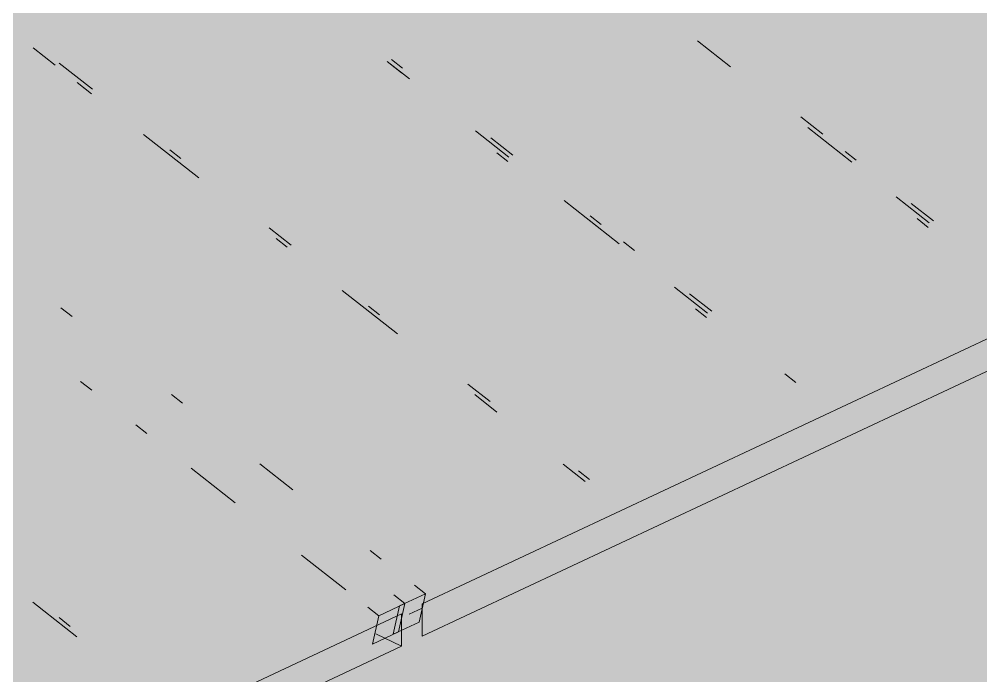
# Model space of a CAD drawing. Header units: millimetres. Extents: x 5 to 1315, y 5 to 292.
# Drawn here: x 1194.965 to 1197.866, y 78.628 to 80.608 of the extents above; entities that cross this region are included whole.
import ezdxf

# ---------------------------------------------------------------- set-up
doc = ezdxf.new("R2010")
doc.units = ezdxf.units.MM
doc.layers.add('EXISTING', color=7, linetype='Continuous')
doc.layers.add('IMAGES', color=7, linetype='Continuous')

# ---------------------------------------------------------------- blocks, each defined once
blk = doc.blocks.new('SHEET_03')
at = {"layer": 'EXISTING', "color": 250, "lineweight": 9}
for p, q in [((296.1808, 78.8444), (299.995, 80.635)), ((295.0064, 80.5222), (295.0731, 80.4699)), ((296.1808, 78.7469), (299.995, 80.5376)), ((297.011, 80.5436), (297.111, 80.4651)), ((295.1856, 80.3973), (295.0856, 80.4758)), ((296.0754, 80.4806), (296.142, 80.4283)), ((296.1181, 80.4466), (296.0848, 80.4728)), ((296.1212, 80.4603), (296.0879, 80.4865)), ((295.1397, 80.4176), (295.1731, 80.3914)), ((295.1825, 80.3836), (295.1492, 80.4098)), ((297.3901, 80.2617), (297.3235, 80.314)), ((295.3397, 80.2606), (295.5063, 80.1298)), ((296.342, 80.2713), (296.442, 80.1928)), ((297.3443, 80.282), (297.4776, 80.1774)), ((296.4545, 80.1987), (296.3878, 80.251)), ((295.4522, 80.188), (295.4188, 80.2142)), ((296.4389, 80.1792), (296.4056, 80.2053)), ((297.4901, 80.1833), (297.4568, 80.2094)), ((296.6086, 80.0621), (296.7752, 79.9313)), ((297.6109, 80.0728), (297.7109, 79.9943)), ((297.7234, 80.0001), (297.6567, 80.0525)), ((296.718, 79.9758), (296.6847, 80.0019)), ((296.7211, 79.9894), (296.6878, 80.0156)), ((297.7078, 79.9806), (297.6745, 80.0068)), ((295.7854, 79.9264), (295.7188, 79.9787)), ((295.7396, 79.9467), (295.7729, 79.9206)), ((296.8211, 79.911), (296.7877, 79.9371)), ((296.9419, 79.8005), (297.0419, 79.722)), ((295.9396, 79.7898), (296.1062, 79.659)), ((297.0543, 79.7279), (296.9877, 79.7802)), ((295.1239, 79.7121), (295.0906, 79.7383)), ((296.052, 79.7172), (296.0187, 79.7433)), ((297.0388, 79.7083), (297.0055, 79.7345)), ((297.2751, 79.5389), (297.3085, 79.5127)), ((295.15, 79.5154), (295.1833, 79.4892)), ((296.3853, 79.4556), (296.3187, 79.5079)), ((295.4571, 79.4505), (295.4238, 79.4767)), ((296.3395, 79.4759), (296.4061, 79.4235)), ((295.3166, 79.3846), (295.35, 79.3584)), ((295.4833, 79.2538), (295.6166, 79.1491)), ((295.7904, 79.1889), (295.6904, 79.2674)), ((296.6061, 79.2666), (296.6728, 79.2143)), ((296.6852, 79.2201), (296.6519, 79.2463)), ((295.8165, 78.9922), (295.9499, 78.8875)), ((296.057, 78.9797), (296.0237, 79.0058)), ((296.1903, 78.875), (296.157, 78.9012)), ((296.1279, 78.8457), (296.0946, 78.8719)), ((296.1903, 78.875), (296.1123, 78.8384)), ((296.1712, 78.7895), (296.1903, 78.875)), ((295.0056, 78.8496), (295.1389, 78.745)), ((296.1279, 78.8457), (296.0498, 78.8091)), ((296.1123, 78.8384), (296.0932, 78.7529)), ((296.1088, 78.7602), (296.1279, 78.8457)), ((296.1808, 78.7469), (296.1808, 78.8444)), ((292.3041, 77.0244), (296.1183, 78.815)), ((296.0165, 78.8352), (296.0498, 78.8091)), ((296.0498, 78.8091), (296.0307, 78.7235)), ((296.1183, 78.815), (296.1183, 78.7176)), ((296.1417, 78.8139), (296.1803, 78.832)), ((295.1181, 78.777), (295.0848, 78.8032)), ((296.0932, 78.7529), (296.1712, 78.7895)), ((296.0307, 78.7235), (296.1088, 78.7602)), ((296.1183, 78.7176), (296.0403, 78.7542)), ((293.4984, 77.4876), (296.1183, 78.7176))]:
    blk.add_line(p, q, dxfattribs=at)
at = {"layer": 'IMAGES', "color": 7}
for points in [[(294.9236, 80.5899), (295.02, 80.5899), (294.9236, 80.6863), (295.02, 80.6863)], [(295.02, 80.5899), (295.1164, 80.5899), (295.02, 80.6863), (295.1164, 80.6863)], [(295.1164, 80.5899), (295.5982, 80.5899), (295.1164, 80.6863), (295.5982, 80.6863)], [(295.5982, 80.5899), (295.6945, 80.5899), (295.5982, 80.6863), (295.6945, 80.6863)], [(295.6945, 80.5899), (295.7909, 80.5899), (295.6945, 80.6863), (295.7909, 80.6863)], [(295.7909, 80.5899), (295.9836, 80.5899), (295.7909, 80.6863), (295.9836, 80.6863)], [(295.9836, 80.5899), (296.08, 80.5899), (295.9836, 80.6863), (296.08, 80.6863)], [(296.08, 80.5899), (296.6582, 80.5899), (296.08, 80.6863), (296.6582, 80.6863)], [(296.6582, 80.5899), (296.7545, 80.5899), (296.6582, 80.6863), (296.7545, 80.6863)], [(296.7545, 80.5899), (296.9473, 80.5899), (296.7545, 80.6863), (296.9473, 80.6863)], [(296.9473, 80.5899), (297.0436, 80.5899), (296.9473, 80.6863), (297.0436, 80.6863)], [(297.0436, 80.5899), (297.14, 80.5899), (297.0436, 80.6863), (297.14, 80.6863)], [(297.14, 80.5899), (297.6218, 80.5899), (297.14, 80.6863), (297.6218, 80.6863)], [(297.6218, 80.5899), (297.7182, 80.5899), (297.6218, 80.6863), (297.7182, 80.6863)], [(297.7182, 80.5899), (297.8145, 80.5899), (297.7182, 80.6863), (297.8145, 80.6863)], [(297.8145, 80.5899), (297.9109, 80.5899), (297.8145, 80.6863), (297.9109, 80.6863)], [(294.9236, 80.4935), (295.02, 80.4935), (294.9236, 80.5899), (295.02, 80.5899)], [(295.02, 80.4935), (295.1164, 80.4935), (295.02, 80.5899), (295.1164, 80.5899)], [(295.1164, 80.4935), (295.2127, 80.4935), (295.1164, 80.5899), (295.2127, 80.5899)], [(295.2127, 80.4935), (295.7909, 80.4935), (295.2127, 80.5899), (295.7909, 80.5899)], [(295.7909, 80.4935), (295.8873, 80.4935), (295.7909, 80.5899), (295.8873, 80.5899)], [(295.8873, 80.4935), (295.9836, 80.4935), (295.8873, 80.5899), (295.9836, 80.5899)], [(295.9836, 80.4935), (296.08, 80.4935), (295.9836, 80.5899), (296.08, 80.5899)], [(296.08, 80.4935), (296.1764, 80.4935), (296.08, 80.5899), (296.1764, 80.5899)], [(296.1764, 80.4935), (296.2727, 80.4935), (296.1764, 80.5899), (296.2727, 80.5899)], [(296.2727, 80.4935), (296.7545, 80.4935), (296.2727, 80.5899), (296.7545, 80.5899)], [(296.7545, 80.4935), (296.8509, 80.4935), (296.7545, 80.5899), (296.8509, 80.5899)], [(296.8509, 80.4935), (296.9473, 80.4935), (296.8509, 80.5899), (296.9473, 80.5899)], [(296.9473, 80.4935), (297.14, 80.4935), (296.9473, 80.5899), (297.14, 80.5899)], [(297.14, 80.4935), (297.8145, 80.4935), (297.14, 80.5899), (297.8145, 80.5899)], [(297.8145, 80.4935), (297.9109, 80.4935), (297.8145, 80.5899), (297.9109, 80.5899)], [(294.9236, 80.3971), (295.02, 80.3971), (294.9236, 80.4935), (295.02, 80.4935)], [(295.02, 80.3971), (295.2127, 80.3971), (295.02, 80.4935), (295.2127, 80.4935)], [(295.2127, 80.3971), (295.3091, 80.3971), (295.2127, 80.4935), (295.3091, 80.4935)], [(295.3091, 80.3971), (295.4055, 80.3971), (295.3091, 80.4935), (295.4055, 80.4935)], [(295.4055, 80.3971), (295.8873, 80.3971), (295.4055, 80.4935), (295.8873, 80.4935)], [(295.8873, 80.3971), (295.9836, 80.3971), (295.8873, 80.4935), (295.9836, 80.4935)], [(295.9836, 80.3971), (296.08, 80.3971), (295.9836, 80.4935), (296.08, 80.4935)], [(296.08, 80.3971), (296.1764, 80.3971), (296.08, 80.4935), (296.1764, 80.4935)], [(296.1764, 80.3971), (296.2727, 80.3971), (296.1764, 80.4935), (296.2727, 80.4935)], [(296.2727, 80.3971), (296.3691, 80.3971), (296.2727, 80.4935), (296.3691, 80.4935)], [(296.3691, 80.3971), (296.8509, 80.3971), (296.3691, 80.4935), (296.8509, 80.4935)], [(296.8509, 80.3971), (296.9473, 80.3971), (296.8509, 80.4935), (296.9473, 80.4935)], [(296.9473, 80.3971), (297.0436, 80.3971), (296.9473, 80.4935), (297.0436, 80.4935)], [(297.0436, 80.3971), (297.2364, 80.3971), (297.0436, 80.4935), (297.2364, 80.4935)], [(297.2364, 80.3971), (297.3327, 80.3971), (297.2364, 80.4935), (297.3327, 80.4935)], [(297.3327, 80.3971), (297.4291, 80.3971), (297.3327, 80.4935), (297.4291, 80.4935)], [(297.4291, 80.3971), (297.9109, 80.3971), (297.4291, 80.4935), (297.9109, 80.4935)], [(294.5382, 80.3007), (295.1164, 80.3007), (294.5382, 80.3971), (295.1164, 80.3971)], [(295.1164, 80.3007), (295.3091, 80.3007), (295.1164, 80.3971), (295.3091, 80.3971)], [(295.3091, 80.3007), (295.4055, 80.3007), (295.3091, 80.3971), (295.4055, 80.3971)], [(295.4055, 80.3007), (295.5018, 80.3007), (295.4055, 80.3971), (295.5018, 80.3971)], [(295.5018, 80.3007), (295.9836, 80.3007), (295.5018, 80.3971), (295.9836, 80.3971)], [(295.9836, 80.3007), (296.08, 80.3007), (295.9836, 80.3971), (296.08, 80.3971)], [(296.08, 80.3007), (296.1764, 80.3007), (296.08, 80.3971), (296.1764, 80.3971)], [(296.1764, 80.3007), (296.2727, 80.3007), (296.1764, 80.3971), (296.2727, 80.3971)], [(296.2727, 80.3007), (296.3691, 80.3007), (296.2727, 80.3971), (296.3691, 80.3971)], [(296.3691, 80.3007), (296.4655, 80.3007), (296.3691, 80.3971), (296.4655, 80.3971)], [(296.4655, 80.3007), (297.0436, 80.3007), (296.4655, 80.3971), (297.0436, 80.3971)], [(297.0436, 80.3007), (297.14, 80.3007), (297.0436, 80.3971), (297.14, 80.3971)], [(297.14, 80.3007), (297.2364, 80.3007), (297.14, 80.3971), (297.2364, 80.3971)], [(297.2364, 80.3007), (297.3327, 80.3007), (297.2364, 80.3971), (297.3327, 80.3971)], [(297.3327, 80.3007), (297.4291, 80.3007), (297.3327, 80.3971), (297.4291, 80.3971)], [(297.4291, 80.3007), (297.5255, 80.3007), (297.4291, 80.3971), (297.5255, 80.3971)], [(297.5255, 80.3007), (298.0073, 80.3007), (297.5255, 80.3971), (298.0073, 80.3971)], [(294.7309, 80.2043), (295.1164, 80.2043), (294.7309, 80.3007), (295.1164, 80.3007)], [(295.1164, 80.2043), (295.2127, 80.2043), (295.1164, 80.3007), (295.2127, 80.3007)], [(295.2127, 80.2043), (295.3091, 80.2043), (295.2127, 80.3007), (295.3091, 80.3007)], [(295.3091, 80.2043), (295.5018, 80.2043), (295.3091, 80.3007), (295.5018, 80.3007)], [(295.5018, 80.2043), (295.5982, 80.2043), (295.5018, 80.3007), (295.5982, 80.3007)], [(295.5982, 80.2043), (296.08, 80.2043), (295.5982, 80.3007), (296.08, 80.3007)], [(296.08, 80.2043), (296.1764, 80.2043), (296.08, 80.3007), (296.1764, 80.3007)], [(296.1764, 80.2043), (296.2727, 80.2043), (296.1764, 80.3007), (296.2727, 80.3007)], [(296.2727, 80.2043), (296.4655, 80.2043), (296.2727, 80.3007), (296.4655, 80.3007)], [(296.4655, 80.2043), (296.5618, 80.2043), (296.4655, 80.3007), (296.5618, 80.3007)], [(296.5618, 80.2043), (296.6582, 80.2043), (296.5618, 80.3007), (296.6582, 80.3007)], [(296.6582, 80.2043), (297.14, 80.2043), (296.6582, 80.3007), (297.14, 80.3007)], [(297.14, 80.2043), (297.2364, 80.2043), (297.14, 80.3007), (297.2364, 80.3007)], [(297.2364, 80.2043), (297.3327, 80.2043), (297.2364, 80.3007), (297.3327, 80.3007)], [(297.3327, 80.2043), (297.5255, 80.2043), (297.3327, 80.3007), (297.5255, 80.3007)], [(297.5255, 80.2043), (297.6218, 80.2043), (297.5255, 80.3007), (297.6218, 80.3007)], [(297.6218, 80.2043), (298.1036, 80.2043), (297.6218, 80.3007), (298.1036, 80.3007)], [(294.8273, 80.1079), (295.2127, 80.1079), (294.8273, 80.2043), (295.2127, 80.2043)], [(295.2127, 80.1079), (295.3091, 80.1079), (295.2127, 80.2043), (295.3091, 80.2043)], [(295.3091, 80.1079), (295.4055, 80.1079), (295.3091, 80.2043), (295.4055, 80.2043)], [(295.4055, 80.1079), (295.5982, 80.1079), (295.4055, 80.2043), (295.5982, 80.2043)], [(295.5982, 80.1079), (295.6945, 80.1079), (295.5982, 80.2043), (295.6945, 80.2043)], [(295.6945, 80.1079), (296.2727, 80.1079), (295.6945, 80.2043), (296.2727, 80.2043)], [(296.2727, 80.1079), (296.3691, 80.1079), (296.2727, 80.2043), (296.3691, 80.2043)], [(296.3691, 80.1079), (296.5618, 80.1079), (296.3691, 80.2043), (296.5618, 80.2043)], [(296.5618, 80.1079), (296.6582, 80.1079), (296.5618, 80.2043), (296.6582, 80.2043)], [(296.6582, 80.1079), (296.7545, 80.1079), (296.6582, 80.2043), (296.7545, 80.2043)], [(296.7545, 80.1079), (297.2364, 80.1079), (296.7545, 80.2043), (297.2364, 80.2043)], [(297.2364, 80.1079), (297.3327, 80.1079), (297.2364, 80.2043), (297.3327, 80.2043)], [(297.3327, 80.1079), (297.4291, 80.1079), (297.3327, 80.2043), (297.4291, 80.2043)], [(297.4291, 80.1079), (297.5255, 80.1079), (297.4291, 80.2043), (297.5255, 80.2043)], [(297.5255, 80.1079), (297.6218, 80.1079), (297.5255, 80.2043), (297.6218, 80.2043)], [(297.6218, 80.1079), (297.7182, 80.1079), (297.6218, 80.2043), (297.7182, 80.2043)], [(297.7182, 80.1079), (298.2, 80.1079), (297.7182, 80.2043), (298.2, 80.2043)], [(294.9236, 80.0115), (295.3091, 80.0115), (294.9236, 80.1079), (295.3091, 80.1079)], [(295.3091, 80.0115), (295.4055, 80.0115), (295.3091, 80.1079), (295.4055, 80.1079)], [(295.4055, 80.0115), (295.5018, 80.0115), (295.4055, 80.1079), (295.5018, 80.1079)], [(295.5018, 80.0115), (295.6945, 80.0115), (295.5018, 80.1079), (295.6945, 80.1079)], [(295.6945, 80.0115), (295.7909, 80.0115), (295.6945, 80.1079), (295.7909, 80.1079)], [(295.7909, 80.0115), (295.8873, 80.0115), (295.7909, 80.1079), (295.8873, 80.1079)], [(295.8873, 80.0115), (296.3691, 80.0115), (295.8873, 80.1079), (296.3691, 80.1079)], [(296.3691, 80.0115), (296.4655, 80.0115), (296.3691, 80.1079), (296.4655, 80.1079)], [(296.4655, 80.0115), (296.5618, 80.0115), (296.4655, 80.1079), (296.5618, 80.1079)], [(296.5618, 80.0115), (296.6582, 80.0115), (296.5618, 80.1079), (296.6582, 80.1079)], [(296.6582, 80.0115), (296.7545, 80.0115), (296.6582, 80.1079), (296.7545, 80.1079)], [(296.7545, 80.0115), (297.4291, 80.0115), (296.7545, 80.1079), (297.4291, 80.1079)], [(297.4291, 80.0115), (297.5255, 80.0115), (297.4291, 80.1079), (297.5255, 80.1079)], [(297.5255, 80.0115), (297.7182, 80.0115), (297.5255, 80.1079), (297.7182, 80.1079)], [(297.7182, 80.0115), (297.8145, 80.0115), (297.7182, 80.1079), (297.8145, 80.1079)], [(297.8145, 80.0115), (297.9109, 80.0115), (297.8145, 80.1079), (297.9109, 80.1079)], [(294.9236, 79.9151), (295.02, 79.9151), (294.9236, 80.0115), (295.02, 80.0115)], [(295.02, 79.9151), (295.1164, 79.9151), (295.02, 80.0115), (295.1164, 80.0115)], [(295.1164, 79.9151), (295.4055, 79.9151), (295.1164, 80.0115), (295.4055, 80.0115)], [(295.4055, 79.9151), (295.5018, 79.9151), (295.4055, 80.0115), (295.5018, 80.0115)], [(295.5018, 79.9151), (295.5982, 79.9151), (295.5018, 80.0115), (295.5982, 80.0115)], [(295.5982, 79.9151), (295.6945, 79.9151), (295.5982, 80.0115), (295.6945, 80.0115)], [(295.6945, 79.9151), (295.7909, 79.9151), (295.6945, 80.0115), (295.7909, 80.0115)], [(295.7909, 79.9151), (295.8873, 79.9151), (295.7909, 80.0115), (295.8873, 80.0115)], [(295.8873, 79.9151), (295.9836, 79.9151), (295.8873, 80.0115), (295.9836, 80.0115)], [(295.9836, 79.9151), (296.4655, 79.9151), (295.9836, 80.0115), (296.4655, 80.0115)], [(296.4655, 79.9151), (296.5618, 79.9151), (296.4655, 80.0115), (296.5618, 80.0115)], [(296.5618, 79.9151), (296.6582, 79.9151), (296.5618, 80.0115), (296.6582, 80.0115)], [(296.6582, 79.9151), (296.8509, 79.9151), (296.6582, 80.0115), (296.8509, 80.0115)], [(296.8509, 79.9151), (296.9473, 79.9151), (296.8509, 80.0115), (296.9473, 80.0115)], [(296.9473, 79.9151), (297.5255, 79.9151), (296.9473, 80.0115), (297.5255, 80.0115)], [(297.5255, 79.9151), (297.6218, 79.9151), (297.5255, 80.0115), (297.6218, 80.0115)], [(297.6218, 79.9151), (297.8145, 79.9151), (297.6218, 80.0115), (297.8145, 80.0115)], [(297.8145, 79.9151), (297.9109, 79.9151), (297.8145, 80.0115), (297.9109, 80.0115)], [(294.9236, 79.7223), (295.02, 79.7223), (294.9236, 79.9151), (295.02, 79.9151)], [(295.02, 79.8187), (295.1164, 79.8187), (295.02, 79.9151), (295.1164, 79.9151)], [(295.1164, 79.8187), (295.2127, 79.8187), (295.1164, 79.9151), (295.2127, 79.9151)], [(295.2127, 79.8187), (295.5982, 79.8187), (295.2127, 79.9151), (295.5982, 79.9151)], [(295.5982, 79.8187), (295.6945, 79.8187), (295.5982, 79.9151), (295.6945, 79.9151)], [(295.6945, 79.8187), (295.7909, 79.8187), (295.6945, 79.9151), (295.7909, 79.9151)], [(295.7909, 79.8187), (295.8873, 79.8187), (295.7909, 79.9151), (295.8873, 79.9151)], [(295.8873, 79.8187), (295.9836, 79.8187), (295.8873, 79.9151), (295.9836, 79.9151)], [(295.9836, 79.8187), (296.08, 79.8187), (295.9836, 79.9151), (296.08, 79.9151)], [(296.08, 79.8187), (296.5618, 79.8187), (296.08, 79.9151), (296.5618, 79.9151)], [(296.5618, 79.8187), (296.6582, 79.8187), (296.5618, 79.9151), (296.6582, 79.9151)], [(296.6582, 79.8187), (296.7545, 79.8187), (296.6582, 79.9151), (296.7545, 79.9151)], [(296.7545, 79.8187), (296.9473, 79.8187), (296.7545, 79.9151), (296.9473, 79.9151)], [(296.9473, 79.8187), (297.0436, 79.8187), (296.9473, 79.9151), (297.0436, 79.9151)], [(297.0436, 79.8187), (297.14, 79.8187), (297.0436, 79.9151), (297.14, 79.9151)], [(297.14, 79.8187), (297.6218, 79.8187), (297.14, 79.9151), (297.6218, 79.9151)], [(297.6218, 79.8187), (297.7182, 79.8187), (297.6218, 79.9151), (297.7182, 79.9151)], [(297.7182, 79.7223), (297.8145, 79.7223), (297.7182, 79.9151), (297.8145, 79.9151)], [(297.8145, 79.8187), (297.9109, 79.8187), (297.8145, 79.9151), (297.9109, 79.9151)], [(295.02, 79.7223), (295.1164, 79.7223), (295.02, 79.8187), (295.1164, 79.8187)], [(295.1164, 79.7223), (295.3091, 79.7223), (295.1164, 79.8187), (295.3091, 79.8187)], [(295.3091, 79.7223), (295.6945, 79.7223), (295.3091, 79.8187), (295.6945, 79.8187)], [(295.6945, 79.7223), (295.7909, 79.7223), (295.6945, 79.8187), (295.7909, 79.8187)], [(295.7909, 79.7223), (295.8873, 79.7223), (295.7909, 79.8187), (295.8873, 79.8187)], [(295.8873, 79.7223), (295.9836, 79.7223), (295.8873, 79.8187), (295.9836, 79.8187)], [(295.9836, 79.7223), (296.08, 79.7223), (295.9836, 79.8187), (296.08, 79.8187)], [(296.08, 79.7223), (296.1764, 79.7223), (296.08, 79.8187), (296.1764, 79.8187)], [(296.1764, 79.7223), (296.7545, 79.7223), (296.1764, 79.8187), (296.7545, 79.8187)], [(296.7545, 79.7223), (296.8509, 79.7223), (296.7545, 79.8187), (296.8509, 79.8187)], [(296.8509, 79.7223), (296.9473, 79.7223), (296.8509, 79.8187), (296.9473, 79.8187)], [(296.9473, 79.7223), (297.14, 79.7223), (296.9473, 79.8187), (297.14, 79.8187)], [(297.14, 79.7223), (297.2364, 79.7223), (297.14, 79.8187), (297.2364, 79.8187)], [(297.2364, 79.7223), (297.7182, 79.7223), (297.2364, 79.8187), (297.7182, 79.8187)], [(297.8145, 79.7223), (297.9109, 79.7223), (297.8145, 79.8187), (297.9109, 79.8187)], [(294.9236, 79.5295), (295.02, 79.5295), (294.9236, 79.7223), (295.02, 79.7223)], [(295.02, 79.6259), (295.2127, 79.6259), (295.02, 79.7223), (295.2127, 79.7223)], [(295.2127, 79.6259), (295.3091, 79.6259), (295.2127, 79.7223), (295.3091, 79.7223)], [(295.3091, 79.6259), (295.4055, 79.6259), (295.3091, 79.7223), (295.4055, 79.7223)], [(295.4055, 79.6259), (295.8873, 79.6259), (295.4055, 79.7223), (295.8873, 79.7223)], [(295.8873, 79.6259), (295.9836, 79.6259), (295.8873, 79.7223), (295.9836, 79.7223)], [(295.9836, 79.6259), (296.1764, 79.6259), (295.9836, 79.7223), (296.1764, 79.7223)], [(296.1764, 79.6259), (296.2727, 79.6259), (296.1764, 79.7223), (296.2727, 79.7223)], [(296.2727, 79.6259), (296.3691, 79.6259), (296.2727, 79.7223), (296.3691, 79.7223)], [(296.3691, 79.6259), (296.8509, 79.6259), (296.3691, 79.7223), (296.8509, 79.7223)], [(296.8509, 79.6259), (296.9473, 79.6259), (296.8509, 79.7223), (296.9473, 79.7223)], [(296.9473, 79.6259), (297.0436, 79.6259), (296.9473, 79.7223), (297.0436, 79.7223)], [(297.0436, 79.6259), (297.14, 79.6259), (297.0436, 79.7223), (297.14, 79.7223)], [(297.14, 79.6259), (297.2364, 79.6259), (297.14, 79.7223), (297.2364, 79.7223)], [(297.2364, 79.6259), (297.3327, 79.6259), (297.2364, 79.7223), (297.3327, 79.7223)], [(297.3327, 79.6259), (297.4291, 79.6259), (297.3327, 79.7223), (297.4291, 79.7223)], [(297.4291, 79.6259), (297.7182, 79.6259), (297.4291, 79.7223), (297.7182, 79.7223)], [(297.7182, 79.6259), (297.8145, 79.6259), (297.7182, 79.7223), (297.8145, 79.7223)], [(297.8145, 79.6259), (298.0073, 79.6259), (297.8145, 79.7223), (298.0073, 79.7223)], [(295.02, 79.5295), (295.1164, 79.5295), (295.02, 79.6259), (295.1164, 79.6259)], [(295.1164, 79.5295), (295.2127, 79.5295), (295.1164, 79.6259), (295.2127, 79.6259)], [(295.2127, 79.5295), (295.3091, 79.5295), (295.2127, 79.6259), (295.3091, 79.6259)], [(295.3091, 79.5295), (295.4055, 79.5295), (295.3091, 79.6259), (295.4055, 79.6259)], [(295.4055, 79.5295), (295.5018, 79.5295), (295.4055, 79.6259), (295.5018, 79.6259)], [(295.5018, 79.5295), (296.08, 79.5295), (295.5018, 79.6259), (296.08, 79.6259)], [(296.08, 79.5295), (296.1764, 79.5295), (296.08, 79.6259), (296.1764, 79.6259)], [(296.1764, 79.5295), (296.2727, 79.5295), (296.1764, 79.6259), (296.2727, 79.6259)], [(296.2727, 79.5295), (296.3691, 79.5295), (296.2727, 79.6259), (296.3691, 79.6259)], [(296.3691, 79.5295), (296.9473, 79.5295), (296.3691, 79.6259), (296.9473, 79.6259)], [(296.9473, 79.5295), (297.0436, 79.5295), (296.9473, 79.6259), (297.0436, 79.6259)], [(297.0436, 79.5295), (297.14, 79.5295), (297.0436, 79.6259), (297.14, 79.6259)], [(297.14, 79.5295), (297.3327, 79.5295), (297.14, 79.6259), (297.3327, 79.6259)], [(297.3327, 79.5295), (297.4291, 79.5295), (297.3327, 79.6259), (297.4291, 79.6259)], [(297.4291, 79.5295), (297.5255, 79.5295), (297.4291, 79.6259), (297.5255, 79.6259)], [(297.5255, 79.5295), (297.6218, 79.5295), (297.5255, 79.6259), (297.6218, 79.6259)], [(297.6218, 79.5295), (297.7182, 79.5295), (297.6218, 79.6259), (297.7182, 79.6259)], [(297.7182, 79.5295), (297.8145, 79.5295), (297.7182, 79.6259), (297.8145, 79.6259)], [(297.8145, 79.5295), (297.9109, 79.5295), (297.8145, 79.6259), (297.9109, 79.6259)], [(294.9236, 79.4331), (295.02, 79.4331), (294.9236, 79.5295), (295.02, 79.5295)], [(295.02, 79.4331), (295.1164, 79.4331), (295.02, 79.5295), (295.1164, 79.5295)], [(295.1164, 79.4331), (295.2127, 79.4331), (295.1164, 79.5295), (295.2127, 79.5295)], [(295.2127, 79.3367), (295.3091, 79.3367), (295.2127, 79.5295), (295.3091, 79.5295)], [(295.3091, 79.4331), (295.4055, 79.4331), (295.3091, 79.5295), (295.4055, 79.5295)], [(295.4055, 79.4331), (295.5018, 79.4331), (295.4055, 79.5295), (295.5018, 79.5295)], [(295.5018, 79.4331), (295.5982, 79.4331), (295.5018, 79.5295), (295.5982, 79.5295)], [(295.5982, 79.4331), (295.6945, 79.4331), (295.5982, 79.5295), (295.6945, 79.5295)], [(295.6945, 79.4331), (296.08, 79.4331), (295.6945, 79.5295), (296.08, 79.5295)], [(296.08, 79.4331), (296.1764, 79.4331), (296.08, 79.5295), (296.1764, 79.5295)], [(296.1764, 79.4331), (296.2727, 79.4331), (296.1764, 79.5295), (296.2727, 79.5295)], [(296.2727, 79.4331), (296.4655, 79.4331), (296.2727, 79.5295), (296.4655, 79.5295)], [(296.4655, 79.4331), (296.5618, 79.4331), (296.4655, 79.5295), (296.5618, 79.5295)], [(296.5618, 79.4331), (297.0436, 79.4331), (296.5618, 79.5295), (297.0436, 79.5295)], [(297.0436, 79.4331), (297.2364, 79.4331), (297.0436, 79.5295), (297.2364, 79.5295)], [(297.2364, 79.4331), (297.3327, 79.4331), (297.2364, 79.5295), (297.3327, 79.5295)], [(297.3327, 79.4331), (297.4291, 79.4331), (297.3327, 79.5295), (297.4291, 79.5295)], [(297.4291, 79.4331), (297.5255, 79.4331), (297.4291, 79.5295), (297.5255, 79.5295)], [(297.5255, 79.4331), (297.6218, 79.4331), (297.5255, 79.5295), (297.6218, 79.5295)], [(297.6218, 79.4331), (297.7182, 79.4331), (297.6218, 79.5295), (297.7182, 79.5295)], [(297.7182, 79.4331), (297.8145, 79.4331), (297.7182, 79.5295), (297.8145, 79.5295)], [(297.8145, 79.4331), (297.9109, 79.4331), (297.8145, 79.5295), (297.9109, 79.5295)], [(294.6345, 79.3367), (295.1164, 79.3367), (294.6345, 79.4331), (295.1164, 79.4331)], [(295.1164, 79.3367), (295.2127, 79.3367), (295.1164, 79.4331), (295.2127, 79.4331)], [(295.3091, 79.3367), (295.4055, 79.3367), (295.3091, 79.4331), (295.4055, 79.4331)], [(295.4055, 79.3367), (295.5018, 79.3367), (295.4055, 79.4331), (295.5018, 79.4331)], [(295.5018, 79.3367), (295.5982, 79.3367), (295.5018, 79.4331), (295.5982, 79.4331)], [(295.5982, 79.3367), (295.6945, 79.3367), (295.5982, 79.4331), (295.6945, 79.4331)], [(295.6945, 79.3367), (295.7909, 79.3367), (295.6945, 79.4331), (295.7909, 79.4331)], [(295.7909, 79.3367), (296.1764, 79.3367), (295.7909, 79.4331), (296.1764, 79.4331)], [(296.1764, 79.3367), (296.2727, 79.3367), (296.1764, 79.4331), (296.2727, 79.4331)], [(296.2727, 79.3367), (296.3691, 79.3367), (296.2727, 79.4331), (296.3691, 79.4331)], [(296.3691, 79.3367), (296.5618, 79.3367), (296.3691, 79.4331), (296.5618, 79.4331)], [(296.5618, 79.3367), (296.6582, 79.3367), (296.5618, 79.4331), (296.6582, 79.4331)], [(296.6582, 79.3367), (296.7545, 79.3367), (296.6582, 79.4331), (296.7545, 79.4331)], [(296.7545, 79.3367), (296.8509, 79.3367), (296.7545, 79.4331), (296.8509, 79.4331)], [(296.8509, 79.3367), (296.9473, 79.3367), (296.8509, 79.4331), (296.9473, 79.4331)], [(296.9473, 79.3367), (297.0436, 79.3367), (296.9473, 79.4331), (297.0436, 79.4331)], [(297.0436, 79.3367), (297.14, 79.3367), (297.0436, 79.4331), (297.14, 79.4331)], [(297.14, 79.3367), (297.3327, 79.3367), (297.14, 79.4331), (297.3327, 79.4331)], [(297.3327, 79.3367), (297.4291, 79.3367), (297.3327, 79.4331), (297.4291, 79.4331)], [(297.4291, 79.3367), (297.6218, 79.3367), (297.4291, 79.4331), (297.6218, 79.4331)], [(297.6218, 79.3367), (297.8145, 79.3367), (297.6218, 79.4331), (297.8145, 79.4331)], [(297.8145, 79.3367), (298.0073, 79.3367), (297.8145, 79.4331), (298.0073, 79.4331)], [(294.7309, 79.2403), (295.1164, 79.2403), (294.7309, 79.3367), (295.1164, 79.3367)], [(295.1164, 79.2403), (295.2127, 79.2403), (295.1164, 79.3367), (295.2127, 79.3367)], [(295.2127, 79.2403), (295.3091, 79.2403), (295.2127, 79.3367), (295.3091, 79.3367)], [(295.3091, 79.2403), (295.4055, 79.2403), (295.3091, 79.3367), (295.4055, 79.3367)], [(295.4055, 79.2403), (295.5018, 79.2403), (295.4055, 79.3367), (295.5018, 79.3367)], [(295.5018, 79.2403), (295.6945, 79.2403), (295.5018, 79.3367), (295.6945, 79.3367)], [(295.6945, 79.2403), (295.7909, 79.2403), (295.6945, 79.3367), (295.7909, 79.3367)], [(295.7909, 79.2403), (295.8873, 79.2403), (295.7909, 79.3367), (295.8873, 79.3367)], [(295.8873, 79.2403), (296.2727, 79.2403), (295.8873, 79.3367), (296.2727, 79.3367)], [(296.2727, 79.2403), (296.3691, 79.2403), (296.2727, 79.3367), (296.3691, 79.3367)], [(296.3691, 79.2403), (296.4655, 79.2403), (296.3691, 79.3367), (296.4655, 79.3367)], [(296.4655, 79.2403), (296.6582, 79.2403), (296.4655, 79.3367), (296.6582, 79.3367)], [(296.6582, 79.2403), (296.7545, 79.2403), (296.6582, 79.3367), (296.7545, 79.3367)], [(296.7545, 79.2403), (296.8509, 79.2403), (296.7545, 79.3367), (296.8509, 79.3367)], [(296.8509, 79.2403), (296.9473, 79.2403), (296.8509, 79.3367), (296.9473, 79.3367)], [(296.9473, 79.2403), (297.0436, 79.2403), (296.9473, 79.3367), (297.0436, 79.3367)], [(297.0436, 79.2403), (297.14, 79.2403), (297.0436, 79.3367), (297.14, 79.3367)], [(297.14, 79.2403), (297.2364, 79.2403), (297.14, 79.3367), (297.2364, 79.3367)], [(297.2364, 79.2403), (297.4291, 79.2403), (297.2364, 79.3367), (297.4291, 79.3367)], [(297.4291, 79.2403), (297.5255, 79.2403), (297.4291, 79.3367), (297.5255, 79.3367)], [(297.5255, 79.2403), (297.6218, 79.2403), (297.5255, 79.3367), (297.6218, 79.3367)], [(297.6218, 79.2403), (297.8145, 79.2403), (297.6218, 79.3367), (297.8145, 79.3367)], [(297.8145, 79.2403), (298.1036, 79.2403), (297.8145, 79.3367), (298.1036, 79.3367)], [(294.8273, 79.1439), (295.3091, 79.1439), (294.8273, 79.2403), (295.3091, 79.2403)], [(295.3091, 79.1439), (295.4055, 79.1439), (295.3091, 79.2403), (295.4055, 79.2403)], [(295.4055, 79.1439), (295.5018, 79.1439), (295.4055, 79.2403), (295.5018, 79.2403)], [(295.5018, 79.1439), (295.5982, 79.1439), (295.5018, 79.2403), (295.5982, 79.2403)], [(295.5982, 79.0475), (295.6945, 79.0475), (295.5982, 79.2403), (295.6945, 79.2403)], [(295.6945, 79.1439), (295.7909, 79.1439), (295.6945, 79.2403), (295.7909, 79.2403)], [(295.7909, 79.1439), (295.8873, 79.1439), (295.7909, 79.2403), (295.8873, 79.2403)], [(295.8873, 79.1439), (295.9836, 79.1439), (295.8873, 79.2403), (295.9836, 79.2403)], [(295.9836, 79.1439), (296.4655, 79.1439), (295.9836, 79.2403), (296.4655, 79.2403)], [(296.4655, 79.1439), (296.5618, 79.1439), (296.4655, 79.2403), (296.5618, 79.2403)], [(296.5618, 79.1439), (296.6582, 79.1439), (296.5618, 79.2403), (296.6582, 79.2403)], [(296.6582, 79.1439), (296.7545, 79.1439), (296.6582, 79.2403), (296.7545, 79.2403)], [(296.7545, 79.1439), (296.8509, 79.1439), (296.7545, 79.2403), (296.8509, 79.2403)], [(296.8509, 79.1439), (297.0436, 79.1439), (296.8509, 79.2403), (297.0436, 79.2403)], [(297.0436, 79.1439), (297.2364, 79.1439), (297.0436, 79.2403), (297.2364, 79.2403)], [(297.2364, 79.1439), (297.3327, 79.1439), (297.2364, 79.2403), (297.3327, 79.2403)], [(297.3327, 79.1439), (297.4291, 79.1439), (297.3327, 79.2403), (297.4291, 79.2403)], [(297.4291, 79.1439), (297.5255, 79.1439), (297.4291, 79.2403), (297.5255, 79.2403)], [(297.5255, 79.1439), (297.8145, 79.1439), (297.5255, 79.2403), (297.8145, 79.2403)], [(297.8145, 79.1439), (298.0073, 79.1439), (297.8145, 79.2403), (298.0073, 79.2403)], [(294.9236, 79.0475), (295.4055, 79.0475), (294.9236, 79.1439), (295.4055, 79.1439)], [(295.4055, 79.0475), (295.5018, 79.0475), (295.4055, 79.1439), (295.5018, 79.1439)], [(295.5018, 79.0475), (295.5982, 79.0475), (295.5018, 79.1439), (295.5982, 79.1439)], [(295.6945, 79.0475), (295.7909, 79.0475), (295.6945, 79.1439), (295.7909, 79.1439)], [(295.7909, 78.9511), (295.9836, 78.9511), (295.7909, 79.1439), (295.9836, 79.1439)], [(295.9836, 79.0475), (296.08, 79.0475), (295.9836, 79.1439), (296.08, 79.1439)], [(296.08, 79.0475), (296.1764, 79.0475), (296.08, 79.1439), (296.1764, 79.1439)], [(296.1764, 79.0475), (296.4655, 79.0475), (296.1764, 79.1439), (296.4655, 79.1439)], [(296.4655, 79.0475), (296.5618, 79.0475), (296.4655, 79.1439), (296.5618, 79.1439)], [(296.5618, 79.0475), (296.6582, 79.0475), (296.5618, 79.1439), (296.6582, 79.1439)], [(296.6582, 79.0475), (296.7545, 79.0475), (296.6582, 79.1439), (296.7545, 79.1439)], [(296.7545, 79.0475), (296.8509, 79.0475), (296.7545, 79.1439), (296.8509, 79.1439)], [(296.8509, 79.0475), (296.9473, 79.0475), (296.8509, 79.1439), (296.9473, 79.1439)], [(296.9473, 79.0475), (297.0436, 79.0475), (296.9473, 79.1439), (297.0436, 79.1439)], [(297.0436, 79.0475), (297.14, 79.0475), (297.0436, 79.1439), (297.14, 79.1439)], [(297.14, 79.0475), (297.2364, 79.0475), (297.14, 79.1439), (297.2364, 79.1439)], [(297.2364, 79.0475), (297.3327, 79.0475), (297.2364, 79.1439), (297.3327, 79.1439)], [(297.3327, 79.0475), (297.4291, 79.0475), (297.3327, 79.1439), (297.4291, 79.1439)], [(297.4291, 79.0475), (298.0073, 79.0475), (297.4291, 79.1439), (298.0073, 79.1439)], [(294.9236, 78.9511), (295.1164, 78.9511), (294.9236, 79.0475), (295.1164, 79.0475)], [(295.1164, 78.9511), (295.5018, 78.9511), (295.1164, 79.0475), (295.5018, 79.0475)], [(295.5018, 78.9511), (295.5982, 78.9511), (295.5018, 79.0475), (295.5982, 79.0475)], [(295.5982, 78.9511), (295.6945, 78.9511), (295.5982, 79.0475), (295.6945, 79.0475)], [(295.6945, 78.9511), (295.7909, 78.9511), (295.6945, 79.0475), (295.7909, 79.0475)], [(295.9836, 78.9511), (296.08, 78.9511), (295.9836, 79.0475), (296.08, 79.0475)], [(296.08, 78.9511), (296.1764, 78.9511), (296.08, 79.0475), (296.1764, 79.0475)], [(296.1764, 78.9511), (296.2727, 78.9511), (296.1764, 79.0475), (296.2727, 79.0475)], [(296.2727, 78.9511), (296.3691, 78.9511), (296.2727, 79.0475), (296.3691, 79.0475)], [(296.3691, 78.9511), (296.4655, 78.9511), (296.3691, 79.0475), (296.4655, 79.0475)], [(296.4655, 78.9511), (296.5618, 78.9511), (296.4655, 79.0475), (296.5618, 79.0475)], [(296.5618, 78.8547), (296.6582, 78.8547), (296.5618, 79.0475), (296.6582, 79.0475)], [(296.6582, 78.9511), (296.7545, 78.9511), (296.6582, 79.0475), (296.7545, 79.0475)], [(296.7545, 78.9511), (296.8509, 78.9511), (296.7545, 79.0475), (296.8509, 79.0475)], [(296.8509, 78.9511), (296.9473, 78.9511), (296.8509, 79.0475), (296.9473, 79.0475)], [(296.9473, 78.9511), (297.0436, 78.9511), (296.9473, 79.0475), (297.0436, 79.0475)], [(297.0436, 78.9511), (297.2364, 78.9511), (297.0436, 79.0475), (297.2364, 79.0475)], [(297.2364, 78.9511), (298.1036, 78.9511), (297.2364, 79.0475), (298.1036, 79.0475)], [(294.9236, 78.8547), (295.02, 78.8547), (294.9236, 78.9511), (295.02, 78.9511)], [(295.02, 78.8547), (295.1164, 78.8547), (295.02, 78.9511), (295.1164, 78.9511)], [(295.1164, 78.8547), (295.2127, 78.8547), (295.1164, 78.9511), (295.2127, 78.9511)], [(295.2127, 78.8547), (295.5982, 78.8547), (295.2127, 78.9511), (295.5982, 78.9511)], [(295.5982, 78.8547), (295.6945, 78.8547), (295.5982, 78.9511), (295.6945, 78.9511)], [(295.6945, 78.7583), (295.7909, 78.7583), (295.6945, 78.9511), (295.7909, 78.9511)], [(295.7909, 78.8547), (295.8873, 78.8547), (295.7909, 78.9511), (295.8873, 78.9511)], [(295.8873, 78.8547), (295.9836, 78.8547), (295.8873, 78.9511), (295.9836, 78.9511)], [(295.9836, 78.8547), (296.08, 78.8547), (295.9836, 78.9511), (296.08, 78.9511)], [(296.08, 78.8547), (296.1764, 78.8547), (296.08, 78.9511), (296.1764, 78.9511)], [(296.1764, 78.8547), (296.2727, 78.8547), (296.1764, 78.9511), (296.2727, 78.9511)], [(296.2727, 78.8547), (296.3691, 78.8547), (296.2727, 78.9511), (296.3691, 78.9511)], [(296.3691, 78.8547), (296.4655, 78.8547), (296.3691, 78.9511), (296.4655, 78.9511)], [(296.4655, 78.8547), (296.5618, 78.8547), (296.4655, 78.9511), (296.5618, 78.9511)], [(296.6582, 78.8547), (296.7545, 78.8547), (296.6582, 78.9511), (296.7545, 78.9511)], [(296.7545, 78.8547), (296.8509, 78.8547), (296.7545, 78.9511), (296.8509, 78.9511)], [(296.8509, 78.8547), (297.0436, 78.8547), (296.8509, 78.9511), (297.0436, 78.9511)], [(297.0436, 78.8547), (298.2964, 78.8547), (297.0436, 78.9511), (298.2964, 78.9511)], [(294.9236, 78.7583), (295.02, 78.7583), (294.9236, 78.8547), (295.02, 78.8547)], [(295.02, 78.7583), (295.1164, 78.7583), (295.02, 78.8547), (295.1164, 78.8547)], [(295.1164, 78.7583), (295.2127, 78.7583), (295.1164, 78.8547), (295.2127, 78.8547)], [(295.2127, 78.7583), (295.3091, 78.7583), (295.2127, 78.8547), (295.3091, 78.8547)], [(295.3091, 78.7583), (295.5982, 78.7583), (295.3091, 78.8547), (295.5982, 78.8547)], [(295.5982, 78.7583), (295.6945, 78.7583), (295.5982, 78.8547), (295.6945, 78.8547)], [(295.7909, 78.7583), (295.8873, 78.7583), (295.7909, 78.8547), (295.8873, 78.8547)], [(295.8873, 78.7583), (296.08, 78.7583), (295.8873, 78.8547), (296.08, 78.8547)], [(296.08, 78.7583), (296.1764, 78.7583), (296.08, 78.8547), (296.1764, 78.8547)], [(296.1764, 78.7583), (296.3691, 78.7583), (296.1764, 78.8547), (296.3691, 78.8547)], [(296.3691, 78.7583), (296.4655, 78.7583), (296.3691, 78.8547), (296.4655, 78.8547)], [(296.4655, 78.7583), (296.5618, 78.7583), (296.4655, 78.8547), (296.5618, 78.8547)], [(296.5618, 78.7583), (296.7545, 78.7583), (296.5618, 78.8547), (296.7545, 78.8547)], [(296.7545, 78.7583), (296.8509, 78.7583), (296.7545, 78.8547), (296.8509, 78.8547)], [(296.8509, 78.7583), (298.0073, 78.7583), (296.8509, 78.8547), (298.0073, 78.8547)], [(294.9236, 78.6619), (295.02, 78.6619), (294.9236, 78.7583), (295.02, 78.7583)], [(295.02, 78.6619), (295.1164, 78.6619), (295.02, 78.7583), (295.1164, 78.7583)], [(295.1164, 78.6619), (295.3091, 78.6619), (295.1164, 78.7583), (295.3091, 78.7583)], [(295.3091, 78.6619), (295.5982, 78.6619), (295.3091, 78.7583), (295.5982, 78.7583)], [(295.5982, 78.6619), (295.6945, 78.6619), (295.5982, 78.7583), (295.6945, 78.7583)], [(295.6945, 78.6619), (295.8873, 78.6619), (295.6945, 78.7583), (295.8873, 78.7583)], [(295.8873, 78.6619), (295.9836, 78.6619), (295.8873, 78.7583), (295.9836, 78.7583)], [(295.9836, 78.6619), (296.08, 78.6619), (295.9836, 78.7583), (296.08, 78.7583)], [(296.08, 78.6619), (296.1764, 78.6619), (296.08, 78.7583), (296.1764, 78.7583)], [(296.1764, 78.6619), (296.2727, 78.6619), (296.1764, 78.7583), (296.2727, 78.7583)], [(296.2727, 78.6619), (296.3691, 78.6619), (296.2727, 78.7583), (296.3691, 78.7583)], [(296.3691, 78.6619), (296.4655, 78.6619), (296.3691, 78.7583), (296.4655, 78.7583)], [(296.4655, 78.6619), (296.5618, 78.6619), (296.4655, 78.7583), (296.5618, 78.7583)], [(296.5618, 78.6619), (297.8145, 78.6619), (296.5618, 78.7583), (297.8145, 78.7583)], [(297.8145, 78.6619), (298.0073, 78.6619), (297.8145, 78.7583), (298.0073, 78.7583)], [(294.5382, 78.5655), (295.02, 78.5655), (294.5382, 78.6619), (295.02, 78.6619)], [(295.02, 78.5655), (295.1164, 78.5655), (295.02, 78.6619), (295.1164, 78.6619)], [(295.1164, 78.5655), (295.2127, 78.5655), (295.1164, 78.6619), (295.2127, 78.6619)], [(295.2127, 78.5655), (295.3091, 78.5655), (295.2127, 78.6619), (295.3091, 78.6619)], [(295.3091, 78.5655), (295.4055, 78.5655), (295.3091, 78.6619), (295.4055, 78.6619)], [(295.4055, 78.5655), (295.7909, 78.5655), (295.4055, 78.6619), (295.7909, 78.6619)], [(295.7909, 78.5655), (295.8873, 78.5655), (295.7909, 78.6619), (295.8873, 78.6619)], [(295.8873, 78.5655), (296.08, 78.5655), (295.8873, 78.6619), (296.08, 78.6619)], [(296.08, 78.5655), (296.1764, 78.5655), (296.08, 78.6619), (296.1764, 78.6619)], [(296.1764, 78.5655), (296.3691, 78.5655), (296.1764, 78.6619), (296.3691, 78.6619)], [(296.3691, 78.5655), (296.4655, 78.5655), (296.3691, 78.6619), (296.4655, 78.6619)], [(296.4655, 78.5655), (297.7182, 78.5655), (296.4655, 78.6619), (297.7182, 78.6619)], [(297.7182, 78.5655), (297.8145, 78.5655), (297.7182, 78.6619), (297.8145, 78.6619)], [(297.8145, 78.5655), (297.9109, 78.5655), (297.8145, 78.6619), (297.9109, 78.6619)]]:
    blk.add_solid(points, dxfattribs=at)

msp = doc.modelspace()

# ---------------------------------------------------------------- block references
msp.add_blockref('SHEET_03', (900, 0))

doc.saveas('drawing.dxf')
